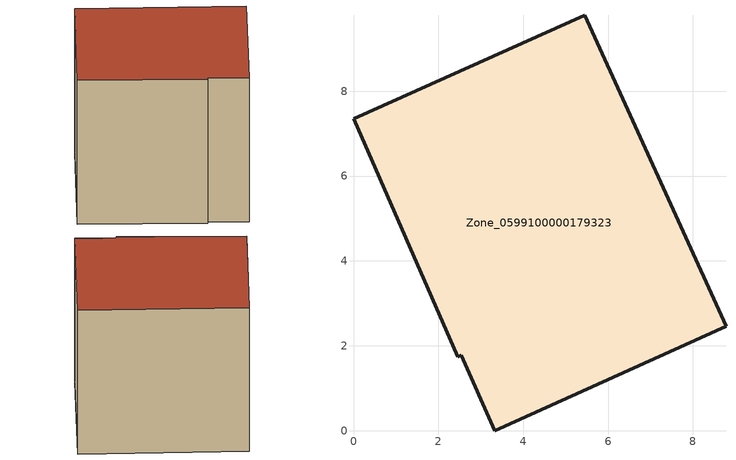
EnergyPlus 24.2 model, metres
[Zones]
Zone_0599100000179323
 floor ground (C_G): 2.54,1.78 2.46,1.74 0,7.35 5.45,9.79 8.78,2.46 3.33,0 z3.35
 wall outside (C_F): 5.45,9.79 0,7.35 2.46,1.74 2.54,1.78 3.33,0 8.78,2.46 5.45,9.79 z3.35:11.51
 roof outside (C_R): 3.33,0 8.78,2.46 5.45,9.79 0,7.35 2.46,1.74 2.54,1.78 z11.51
[BUILDING]
Pand.0599100000179323: North Axis=0; Terrain=City; Loads Convergence Tolerance Value=0.04; Temperature Convergence Tolerance Value=0.4; Solar Distribution=FullExterior; Maximum Number of Warmup Days=25; Minimum Number of Warmup Days=1
[Site:Location]
Rotterdam.The.Hague.AP_ZH_NLD Design_Conditions: Latitude=51.96; Longitude=4.45; Time Zone=1; Elevation=-4.5
[SITE:GROUNDTEMPERATURE:BUILDINGSURFACE]
18, 18, 18, 18, 18, 18, 18, 18, 18, 18, 18, 18
[MATERIAL] Thermal Absorptance=0.9; Solar Absorptance=0.7; Visible Absorptance=0.7
Name | Roughness | Thickness | Conductivity | Density | Specific Heat
G.TI.1946 | MediumSmooth | 0.15 | 1 | 540 | 1210
F.TI.1946 | Rough | 0.3 | 0.857143 | 1920 | 840
R.TI.1946 | MediumRough | 0.2 | 0.1 | 1500 | 1000
[CONSTRUCTION]
C_G: G.TI.1946
C_F: F.TI.1946
C_R: R.TI.1946
[ZONE]
Zone_0599100000179323: Type=1; Multiplier=1; Ceiling Height=Autocalculate; Volume=Autocalculate; Floor Area=autocalculate; Part of Total Floor Area=Yes
[ZONEINFILTRATION:DESIGNFLOWRATE]
Infil_Zone_0599100000179323: Zone or ZoneList or Space or SpaceList=Zone_0599100000179323; Schedule=AlwaysOn; Design Flow Rate Calculation Method=Flow/Area; Flow Rate per Floor Area=0.003; Constant Term Coefficient=1; Temperature Term Coefficient=0; Velocity Term Coefficient=0; Velocity Squared Term Coefficient=0
[HVACTEMPLATE:ZONE:IDEALLOADSAIRSYSTEM]
Zone_0599100000179323: Maximum Heating Supply Air Temperature=50; Minimum Cooling Supply Air Temperature=13; Maximum Heating Supply Air Humidity Ratio=0.0156; Minimum Cooling Supply Air Humidity Ratio=0.0077; Heating Limit=NoLimit; Cooling Limit=NoLimit; Dehumidification Control Type=ConstantSensibleHeatRatio; Cooling Sensible Heat Ratio=0.7; Dehumidification Setpoint=60; Humidification Control Type=None; Humidification Setpoint=30; Outdoor Air Method=None; Outdoor Air Flow Rate per Person=0.00944; Outdoor Air Flow Rate per Zone Floor Area=0; Outdoor Air Flow Rate per Zone=0; Demand Controlled Ventilation Type=None; Outdoor Air Economizer Type=NoEconomizer; Heat Recovery Type=None; Sensible Heat Recovery Effectiveness=0.7; Latent Heat Recovery Effectiveness=0.65
[ZONECONTROL:THERMOSTAT]
ThermostatControl_Zone_0599100000179323: Zone or ZoneList=Zone_0599100000179323; Control Type Schedule=DualSetpointControlType; Control 1=Thermostat_Zone_0599100000179323; Temperature Difference Between Cutout And Setpoint=0
[THERMOSTATSETPOINT:DUALSETPOINT]
Thermostat_Zone_0599100000179323: Heating Setpoint Temperature Schedule=HeatingSetpoint_Zone_0599100000179323; Cooling Setpoint Temperature Schedule=CoolingSetpoint_Zone_0599100000179323
[SCHEDULE:COMPACT]
HeatingSetpoint_Zone_0599100000179323: Through: 12/31, For: AllDays, Until: 24:00, 21
CoolingSetpoint_Zone_0599100000179323: Through: 12/31, For: AllDays, Until: 24:00, 24
DualSetpointControlType: Through: 12/31, For: AllDays, Until: 24:00, 4
AlwaysOn: Through: 12/31, For: AllDays, Until: 24:00, 1
